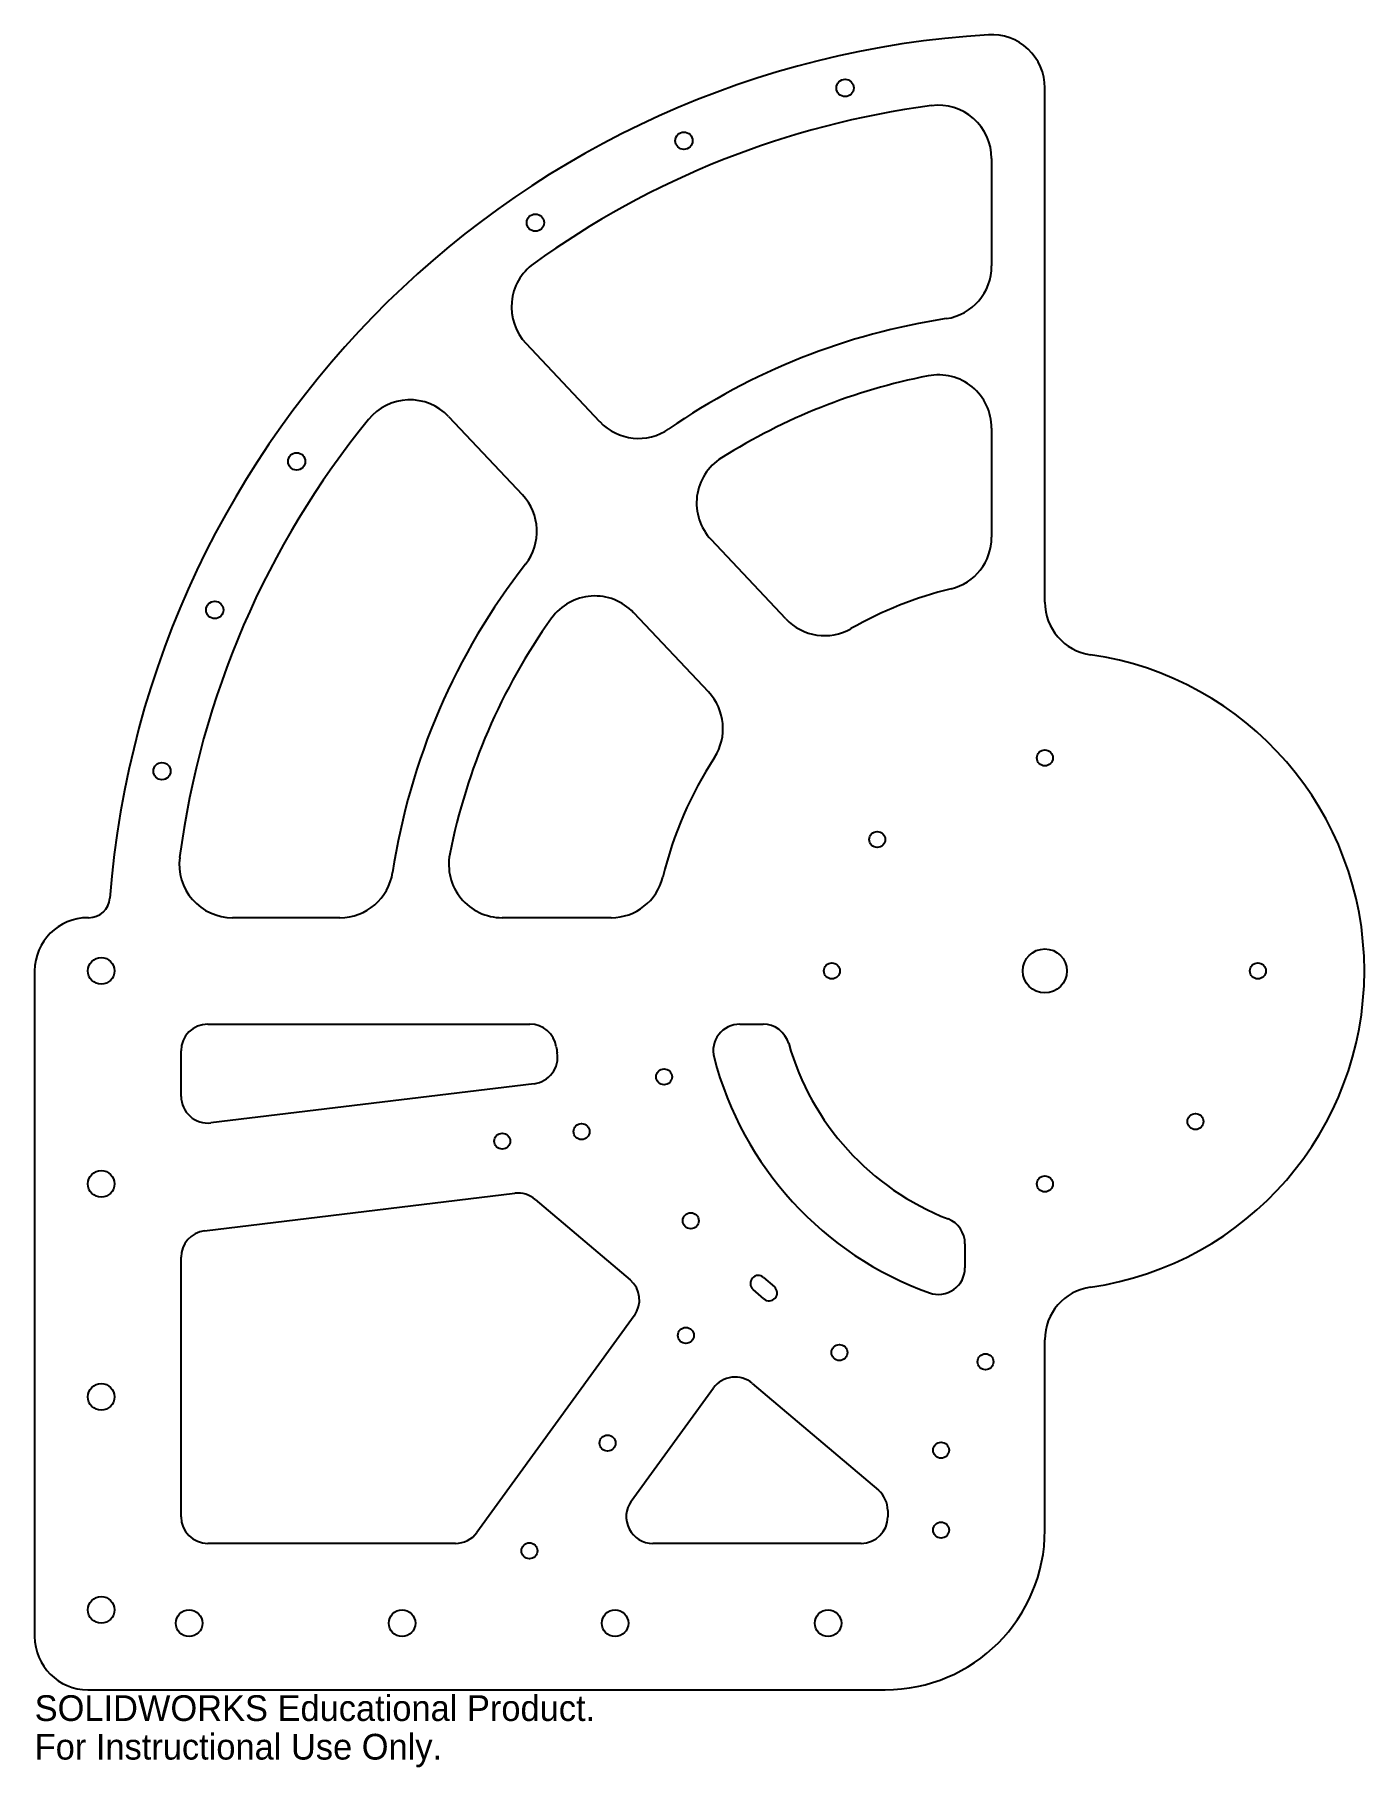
# Model space of a CAD drawing. Header units: millimetres. Extents: x -190 to 60, y -150 to 176.
import ezdxf

# ---------------------------------------------------------------- set-up
doc = ezdxf.new("R2010")
doc.units = ezdxf.units.MM
doc.linetypes.add('SLD-Solid', pattern=[0])
doc.styles.add('SLDTEXTSTYLE0', font='Arail.ttf')

msp = doc.modelspace()

# ---------------------------------------------------------------- linework, layer by layer
at = {"color": 7, "linetype": 'SLD-Solid', "lineweight": 25}
for p, q in [((0, 69.28), (0, 165.82)), ((-10, 152.57), (-10, 132.38)), ((-83.58, 103.14), (-97.44, 117.83)), ((-111.99, 104.11), (-98.13, 89.42)), ((-10, 101.94), (-10, 81.46)), ((-48.63, 66.11), (-62.69, 81)), ((-77.23, 67.28), (-63.18, 52.38)), ((-179.58, 10), (-179.72, 10)), ((-132.38, 10), (-152.57, 10)), ((-81.46, 10), (-101.94, 10)), ((-189.72, 0), (-189.72, -125)), ((-157.22, -10), (-96.7, -10)), ((-57.3, -10), (-52.92, -10)), ((-162.22, -23.56), (-162.22, -15)), ((-95.91, -21.18), (-156.62, -28.52)), ((-157.82, -48.82), (-99.54, -41.76)), ((-95.71, -42.91), (-77.91, -58)), ((-15, -51.23), (-15, -55.75)), ((-162.22, -102.5), (-162.22, -53.78)), ((-52.82, -57.56), (-50.79, -59.35)), ((-52.78, -61.6), (-54.81, -59.8)), ((-77.1, -64.75), (-106.66, -105.44)), ((0, -105), (0, -69.28)), ((-54.96, -77.45), (-31.27, -97.53)), ((-77.67, -99.56), (-62.24, -78.32)), ((-29.5, -101.34), (-29.5, -102.5)), ((-110.7, -107.5), (-157.22, -107.5)), ((-34.5, -107.5), (-73.62, -107.5)), ((-179.72, -135), (-30, -135))]:
    msp.add_line(p, q, dxfattribs=at)
for centre, radius in [((-37.52, 165.81), 1.63), ((-67.79, 155.9), 1.62), ((-95.68, 140.52), 1.62), ((-140.52, 95.68), 1.62), ((-155.9, 67.79), 1.62), ((-165.81, 37.52), 1.62), ((0, 40), 1.5), ((-31.48, 24.68), 1.5), ((0, 0), 4.13), ((-177.22, 0), 2.5), ((-40, 0), 1.5), ((40, 0), 1.5), ((-71.52, -19.89), 1.5), ((-87.01, -30.17), 1.5), ((28.28, -28.28), 1.5), ((-101.9, -31.97), 1.5), ((-177.22, -40), 2.5), ((0, -40), 1.5), ((-66.5, -46.92), 1.5), ((-67.42, -68.45), 1.5), ((-38.59, -71.66), 1.5), ((-11.15, -73.39), 1.5), ((-177.22, -80), 2.5), ((-82.12, -88.67), 1.5), ((-19.5, -90), 1.5), ((-19.5, -105), 1.5), ((-96.81, -108.9), 1.5), ((-177.22, -120), 2.5), ((-160.72, -122.5), 2.5), ((-120.72, -122.5), 2.5), ((-80.72, -122.5), 2.5), ((-40.72, -122.5), 2.5)]:
    msp.add_circle(centre, radius, dxfattribs=at)
for centre, radius, start, end in [((0, 0), 176.12, 93.4511, 175.5422), ((-10, 165.82), 10, 0, 93.4511), ((0, 0), 163.88, 97.4679, 125.8706), ((-20, 152.57), 10, 0, 97.4679), ((-90.17, 124.7), 10, 125.8706, 223.3386), ((-20, 132.38), 10, 278.5914, 0), ((0, 0), 123.88, 98.5914, 124.7471), ((0, 0), 113.88, 101.1005, 122.2381), ((-20, 101.94), 10, 0, 101.1005), ((-119.26, 97.24), 10, 43.3386, 140.8065), ((0, 0), 163.88, 140.8065, 172.5321), ((-76.31, 110.01), 10, 223.3386, 304.7471), ((-55.41, 87.87), 10, 122.2381, 223.3386), ((-105.4, 82.55), 10, 321.93, 43.3386), ((-20, 81.46), 10, 283.7942, 0), ((0, 0), 123.88, 141.93, 171.4086), ((0, 0), 73.88, 103.7942, 119.5443), ((-84.51, 60.41), 10, 43.3386, 144.439), ((10, 69.28), 10, 180, 261.7868), ((0, 0), 113.88, 144.439, 168.8995), ((-41.36, 72.97), 10, 223.3386, 299.5443), ((0, 0), 60, 278.2132, 81.7868), ((-70.45, 45.52), 10, 327.1328, 43.3386), ((0, 0), 73.88, 147.1328, 166.2058), ((-152.57, 20), 10, 172.5321, 270), ((-101.94, 20), 10, 168.8995, 270), ((-132.38, 20), 10, 270, 351.4086), ((-81.46, 20), 10, 270, 346.2058), ((-179.58, 14), 4, 270, 355.5422), ((-179.72, 0), 10, 90, 180), ((-157.22, -15), 5, 90, 180), ((-96.7, -15), 5, 8.8172, 90), ((-57.3, -15), 5, 90, 194.6693), ((-52.92, -15), 5, 15.8266, 90), ((-96.51, -16.21), 5, 276.9007, 9.5363), ((0, 0), 92.86, 188.8172, 189.5363), ((0, 0), 64.23, 194.6693, 250.266), ((0, 0), 50, 195.8266, 248.6763), ((-157.22, -23.56), 5, 180, 276.9007), ((-98.94, -46.73), 5, 49.7166, 96.9007), ((-20, -51.23), 5, 0, 68.6763), ((-157.22, -53.78), 5, 96.9007, 180), ((-81.14, -61.81), 5, 324, 49.7166), ((-53.81, -58.68), 1.5, 48.4504, 228.4504), ((-20, -55.75), 5, 250.266, 0), ((-51.79, -60.47), 1.5, 228.4504, 48.4504), ((10, -69.28), 10, 98.2132, 180), ((-58.19, -81.26), 5, 49.7166, 144), ((-34.5, -101.34), 5, 0, 49.7166), ((-73.62, -102.5), 5, 144, 270), ((-157.22, -102.5), 5, 180, 270), ((-34.5, -102.5), 5, 270, 0), ((-110.7, -102.5), 5, 270, 324), ((-30, -105), 30, 270, 0), ((-179.72, -125), 10, 180, 270)]:
    msp.add_arc(centre, radius, start, end, dxfattribs=at)

# ---------------------------------------------------------------- texts
at = {"color": 7, "linetype": 'Continuous', "char_height": 4.8336, "attachment_point": 1, "style": 'SLDTEXTSTYLE0'}
for s, insert in [('SOLIDWORKS Educational Product.', (-189.72, -136.02)), ('For Instructional Use Only.', (-189.72, -143.27))]:
    msp.add_mtext(s, dxfattribs=dict(at, insert=insert))

doc.saveas('drawing.dxf')
